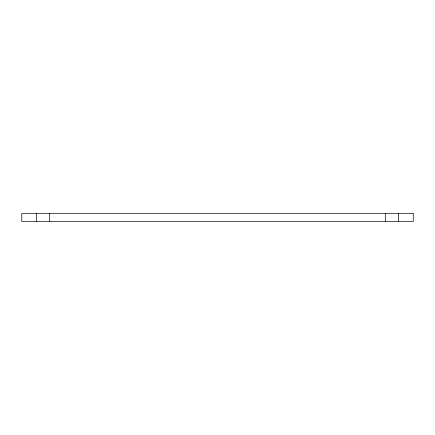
<?xml version="1.0" encoding="UTF-8"?>
<svg xmlns="http://www.w3.org/2000/svg" width="435" height="435" viewBox="0 0 435 435"><rect width="100%" height="100%" fill="white"/><g stroke="black" fill="none" stroke-linecap="round" stroke-linejoin="round"><path stroke-width="0.65" d="M398.607 213.509L398.607 221.491M385.296 213.509L385.296 221.491M49.704 213.509L49.704 221.491M36.393 213.509L36.393 221.491M413.25 213.509L21.75 213.509L21.75 221.491L413.25 221.491L413.25 213.509"/></g></svg>
